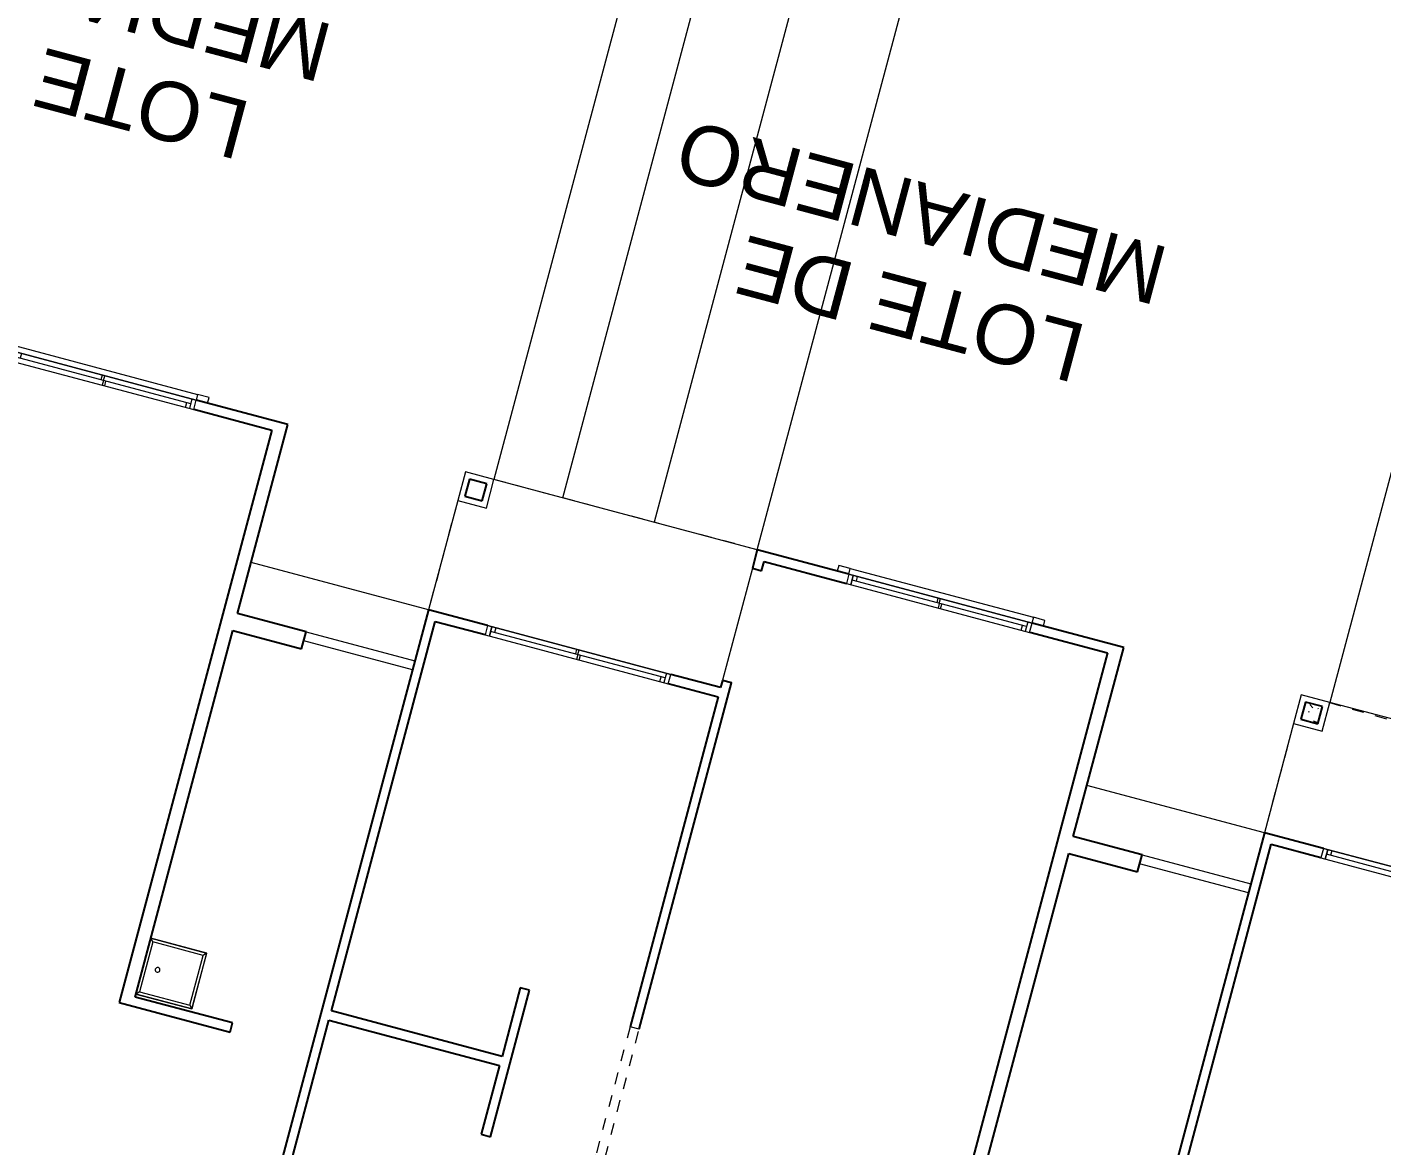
# Model space of a CAD drawing. Header units: metres. Extents: x 689715 to 690980, y 1005284 to 1006835.
# Drawn here: x 690699.13 to 690710.56, y 1005657.06 to 1005666.5 of the extents above; entities that cross this region are included whole.
import ezdxf

# ---------------------------------------------------------------- set-up
doc = ezdxf.new("R2010")
doc.units = ezdxf.units.M
doc.linetypes.add('Dash', pattern=[0.006, 0.003, -0.003])
doc.linetypes.add('Overhead', pattern=[0.00396875, 0.00238125, -0.0015875])
for name, color, linetype, lineweight in [('A-AREA', 250, 'Dash', 9), ('A-COLS', 52, 'Continuous', 9), ('A-DETL-GENF', 92, 'Continuous', 9), ('A-DETL-MEDM', 33, 'Continuous', 18), ('A-FLOR', 250, 'Continuous', 9), ('A-GENM', 13, 'Continuous', 9), ('A-GLAZ', 151, 'Continuous', 9), ('A-WALL', 250, 'Continuous', 9), ('G-ANNO-TEXT', 2, 'Continuous', 9), ('P-SANR-FIXT', 250, 'Continuous', 9), ('X1$0$A-FLOR', 250, 'Continuous', 9), ('X2$0$A-FLOR', 250, 'Continuous', 9)]:
    doc.layers.add(name, color=color, linetype=linetype, lineweight=lineweight)
doc.layers.add('A-BLDG', color=7, linetype='Continuous')
doc.styles.add('ARIAL', font='arial.ttf')

# ---------------------------------------------------------------- blocks, each defined once
blk = doc.blocks.new('Window-Sliding - VENTANA DE 1_60 X 1_20-675561-PLANO CLAVE')
at = {"layer": 'A-GLAZ'}
for p, q in [((0.8003658304546725, 0.03999999999999999), (-0.7996341695453272, 0.03999999999999999)), ((-0.7996341695453272, 0.03999999999999999), (-0.7996341695453272, -0.04254999999902379)), ((-0.7996341695453272, 0.04000000000097636), (0.8003658304546725, 0.04000000000097636)), ((-0.7615341697799087, -0.04254999999902379), (-0.7615341697799087, 0.04000000000097636)), ((-0.7615341697799087, 0.04000000000097636), (-0.7615341697799087, -0.04254999999902379)), ((-0.7266091695452884, 0.04000000000097636), (-0.7266091695452884, -0.001274999999028649)), ((-0.02185916954532734, 0.04000000000097636), (-0.02185916954532734, -0.001274999999028649)), ((0.000365830454672653, -0.001274999999028649), (0.000365830454672653, 0.04000000000097636)), ((0.7622658304671645, 0.04000000000097636), (0.7622658304671645, -0.04254999999902379)), ((0.8003658304546725, -0.04254999999902379), (0.8003658304546725, 0.03999999999999999)), ((-0.7996341695453272, -0.04254999999902379), (0.8003658304546725, -0.04254999999902379)), ((-0.7996341695453272, -0.04254999999902379), (0.8003658304546725, -0.04254999999902379)), ((-0.7996341692992297, -0.04254999999902379), (0.8003658304556447, -0.04254999999902379)), ((0.7622658304671645, -0.001274999999028649), (-0.7615341697799086, -0.001274999999028649)), ((0.000365830454672653, -0.001274999999028649), (0.000365830454672653, -0.04254999999902379)), ((0.02259083045467268, -0.04254999999902379), (0.02259083045467268, -0.001274999999028649)), ((0.7273408304547152, -0.04254999999902379), (0.7273408304547152, -0.001274999999028649))]:
    blk.add_line(p, q, dxfattribs=at)
blk = doc.blocks.new('M_MOLDURA SENCILLA PARA VENTANAS - Type 3-V2-PLANO CLAVE')
at = {"layer": 'A-GENM', "lineweight": 18}
for p, q in [((-0.675000000000009, 0.09000000000000012), (-0.7750000000000079, 0.09000000000000012)), ((-0.7750000000000079, 0.09000000000000012), (-0.7750000000000079, 0.04000000000000011)), ((-0.7750000000000079, 0.04000000000000011), (-0.675000000000009, 0.04000000000000011)), ((-0.675000000000009, 0.04000000000000011), (-0.675000000000009, 0.09000000000000012)), ((1.024999999999992, 0.09000000000000012), (0.9249999999999912, 0.09000000000000012)), ((0.9249999999999912, 0.09000000000000012), (0.9249999999999912, 0.04000000000000011)), ((0.926750023263787, 0.04000000000000011), (1.024999999999992, 0.04000000000000011)), ((1.024999999999992, 0.04000000000000011), (1.024999999999992, 0.09000000000000012))]:
    blk.add_line(p, q, dxfattribs=at)
at = {"layer": 'A-GENM'}
blk.add_line((-0.675000000000008, 0.09000000000000001), (0.924999999999992, 0.09000000000000001), dxfattribs=at)
blk = doc.blocks.new('Sink - Utility - 455 mmx455 mm-688411-PLANO CLAVE')
at = {"layer": 'P-SANR-FIXT'}
for p, q in [((0.494128402543429, 0.2444437499999881), (0.006527169486172977, 0.2444437499999881)), ((0.006527169486180016, 0.2436499999999884), (0.4933346525434293, 0.2436499999999884)), ((0.02936875000000625, 0.2174562499999934), (0.006527169486180016, 0.2436499999999884)), ((0.4933346525434293, 0.2436499999999884), (0.4706312500000136, 0.2174562499999934)), ((0.4933346525434293, 0.2436499999999884), (0.4933346525434293, -0.2436500000000057)), ((0.4941284025434291, -0.2444437500000057), (0.4941284025434291, 0.2444437499999881)), ((0.02936875000000625, 0.2174562499999934), (0.02936875000000625, -0.2174562500000077)), ((0.4706312500000136, 0.2174562499999934), (0.02936875000000625, 0.2174562499999934)), ((0.4706312500000136, -0.2174562500000076), (0.4706312500000136, 0.2174562499999934)), ((0.02936875000000625, -0.2174562500000077), (0.006527169486180016, -0.2436500000000057)), ((0.02936875000000625, -0.2174562500000077), (0.4706312500000136, -0.2174562500000077)), ((0.4706312500000136, -0.2174562500000076), (0.4933346525434293, -0.2436500000000057)), ((0.4933346525434293, -0.2436500000000057), (0.006527169486180016, -0.2436500000000057)), ((0.006527169486171747, -0.2444437500000056), (0.4941284025434291, -0.2444437500000056))]:
    blk.add_line(p, q, dxfattribs=at)
for centre, radius, start, end in [((0.1301750000000063, -9.71852056014801e-15), 0.02000000000000002, 90.00000000000084, 269.9999999999999), ((0.1301750000000063, -9.718520560148014e-15), 0.01999999999999999, 89.99999999999997, 269.9999999999994), ((0.1301750000000063, -9.71852056014801e-15), 0.02, 269.9999999999999, 89.99999999999962), ((0.1301750000000063, -9.718520560148014e-15), 0.01999999999999999, 269.9999999999994, 89.9999999999993)]:
    blk.add_arc(centre, radius, start, end, dxfattribs=at)
blk = doc.blocks.new('M_Opening-Door - 1_12 x 2_21 mm-891659-PLANO CLAVE')
at = {"layer": 'A-DETL-GENF', "linetype": 'Overhead'}
for p, q in [((0.5518113432835852, 0.04000000000000224), (-0.5681886567164147, 0.04000000000000224)), ((-0.5681886567164147, -0.03999999999999618), (0.5518113432835852, -0.03999999999999618))]:
    blk.add_line(p, q, dxfattribs=at)
at = {"layer": 'A-DETL-MEDM'}
for p, q in [((-0.5681886567164147, 0.04000000000000224), (-0.5681886567164147, -0.03999999999999618)), ((0.551811343283585, -0.03999999999999618), (0.551811343283585, 0.04000000000000224))]:
    blk.add_line(p, q, dxfattribs=at)
blk = doc.blocks.new('M_Rectangular Column - 25X25-664251-PLANO CLAVE')
at = {"layer": 'A-COLS'}
for p, q in [((0.1250000000000005, 0.1250000000000036), (-0.1249999999999997, 0.1250000000000036)), ((-0.1249999999999997, 0.1250000000000036), (-0.1249999999999997, -0.1249999999999954)), ((0.1250000000000005, -0.1249999999999954), (0.1250000000000005, 0.1250000000000036)), ((-0.1249999999999997, -0.1249999999999954), (0.1250000000000005, -0.1249999999999954))]:
    blk.add_line(p, q, dxfattribs=at)
blk = doc.blocks.new('FRESNO B')
at = {"layer": 'A-AREA', "color": 141}
for p, q in [((7.300000000000029, 5.250000000000014), (7.300000000000029, 6.204096295797683)), ((4.749999999999904, 5.000000000000014), (7.050000000000193, 5.000000000000014))]:
    blk.add_line(p, q, dxfattribs=at)
at = {"layer": 'A-COLS', "color": 141, "lineweight": 25}
for p, q in [((7.250000000000195, 5.200000000000031), (7.100000000000197, 5.200000000000031)), ((7.100000000000197, 5.200000000000031), (7.100000000000197, 5.050000000000026)), ((7.250000000000195, 5.050000000000026), (7.250000000000195, 5.200000000000031)), ((7.100000000000197, 5.050000000000026), (7.250000000000195, 5.050000000000026))]:
    blk.add_line(p, q, dxfattribs=at)
at = {"layer": 'A-FLOR', "color": 141}
for p, q in [((-1.953992523340276e-13, 6.730000000000018), (0.9499999999999424, 6.730000000000004)), ((0.9499999999999424, 6.65000000000002), (-7.460698725481052e-14, 6.65000000000002)), ((-8.881784197001252e-14, 5.249999999999986), (-8.881784197001252e-14, 6.204096295797726)), ((-7.460698725481052e-14, 6.204096295797697), (1.549999999999887, 6.204096295797697)), ((7.300000000000029, 5.250000000000014), (7.300000000000029, 6.204096295797683)), ((4.749999999999897, 6.140048147898852), (4.669999999999934, 6.140048147898852)), ((4.749999999999897, 5.162048147898858), (4.749999999999897, 6.140048147898852)), ((4.749999999999904, 5.000000000000028), (7.050000000000193, 5.000000000000028))]:
    blk.add_line(p, q, dxfattribs=at)
at = {"layer": 'A-WALL', "color": 141, "lineweight": 25}
for p, q in [((7.220000000000038, 13.17000000000003), (7.220000000000031, 9.766811193653396)), ((-7.460698725481052e-14, 6.204096295797697), (-6.750155989720952e-14, 12.53000000000002)), ((7.300000000000029, 6.204096295797683), (7.300000000000043, 12.52999999999977)), ((5.729999999999965, 10.36681119365342), (5.649999999999924, 10.36681119365342)), ((5.649999999999924, 10.36681119365342), (5.649999999999959, 9.086811193653418)), ((5.729999999999965, 9.766811193653396), (5.729999999999965, 10.36681119365342)), ((1.669999999999892, 10.08000000000003), (0.6999999999999922, 10.08000000000003)), ((0.6999999999999922, 10.08000000000003), (0.6999999999999922, 10.00000000000003)), ((1.669999999999892, 5.080000000000027), (1.669999999999892, 10.08000000000003)), ((0.6999999999999922, 10.00000000000003), (1.549999999999894, 10.00000000000003)), ((1.549999999999894, 10.00000000000003), (1.549999999999887, 6.800000000000026)), ((7.220000000000038, 9.766811193653396), (5.729999999999965, 9.766811193653396)), ((5.729999999999958, 9.086811193653418), (5.729999999999965, 9.686811193653412)), ((5.729999999999965, 9.686811193653412), (7.220000000000031, 9.686811193653398)), ((7.220000000000031, 9.686811193653398), (7.220000000000031, 6.284096295797681)), ((4.669999999999913, 9.166811193653416), (4.669999999999906, 6.142048147898862)), ((4.749999999999904, 6.284096295797681), (4.749999999999911, 9.166811193653416)), ((5.649999999999959, 9.086811193653418), (5.729999999999958, 9.086811193653418)), ((1.549999999999887, 6.800000000000026), (0.9499999999999424, 6.800000000000026)), ((0.9499999999999424, 6.800000000000026), (0.9499999999999424, 6.65000000000002)), ((0.9499999999999424, 6.65000000000002), (1.549999999999887, 6.65000000000002)), ((1.549999999999887, 6.65000000000002), (1.549999999999887, 5.000000000000014)), ((5.184999999999992, 6.284096295797681), (4.749999999999904, 6.284096295797681)), ((4.749999999999904, 6.204096295797697), (5.184999999999992, 6.204096295797697)), ((4.749999999999904, 6.142048147898862), (4.749999999999904, 6.204096295797697)), ((7.220000000000031, 6.284096295797681), (6.784999999999986, 6.284096295797681)), ((6.784999999999986, 6.204096295797683), (7.300000000000029, 6.204096295797683)), ((4.669999999999906, 6.142048147898862), (4.749999999999904, 6.142048147898862)), ((4.669999999999906, 5.162048147898858), (4.669999999999906, 5.080000000000027)), ((4.749999999999904, 5.162048147898858), (4.669999999999906, 5.162048147898858)), ((4.749999999999904, 5.000000000000014), (4.749999999999904, 5.162048147898858)), ((2.349999999999884, 5.080000000000027), (1.669999999999892, 5.080000000000027)), ((4.669999999999906, 5.080000000000027), (3.949999999999886, 5.080000000000027)), ((1.549999999999887, 5.000000000000014), (2.349999999999884, 5.000000000000014)), ((3.949999999999886, 5.000000000000014), (4.749999999999904, 5.000000000000014))]:
    blk.add_line(p, q, dxfattribs=at)
at = {"layer": 'X2$0$A-FLOR', "color": 141}
for p, q in [((4.749999999999908, 5.000000000000014), (4.749999999999908, -1.4210854715202e-14)), ((5.649999999999949, -1.4210854715202e-14), (5.649999999999949, 5.000000000000014)), ((6.450000000000038, 5.000000000000014), (6.450000000000038, -1.4210854715202e-14)), ((7.050000000000033, -1.4210854715202e-14), (7.050000000000033, 5.000000000000014))]:
    blk.add_line(p, q, dxfattribs=at)
at = {"layer": 'A-COLS', "color": 141}
blk.add_blockref('M_Rectangular Column - 25X25-664251-PLANO CLAVE', (7.175000000000193, 5.125000000000014), dxfattribs=at)
at = {"layer": 'A-GENM', "color": 141}
for name, p, rotation in [('M_Opening-Door - 1_12 x 2_21 mm-891659-PLANO CLAVE', (4.709999999999912, 9.734999850369832), 89.99999999999993), ('M_MOLDURA SENCILLA PARA VENTANAS - Type 3-V2-PLANO CLAVE', (3.27675002326367, 5.04000000000002), 180)]:
    blk.add_blockref(name, p, dxfattribs=dict(at, rotation=rotation))
at = {"layer": 'A-GLAZ', "color": 141, "rotation": 180}
for p in [(5.985365830454658, 6.244096295797689), (3.150365830454557, 5.04000000000002)]:
    blk.add_blockref('Window-Sliding - VENTANA DE 1_60 X 1_20-675561-PLANO CLAVE', p, dxfattribs=at)
at = {"layer": 'P-SANR-FIXT', "color": 141, "rotation": 180}
blk.add_blockref('Sink - Utility - 455 mmx455 mm-688411-PLANO CLAVE', (1.556527169486078, 9.730000000000032), dxfattribs=at)
at = {"layer": 'G-ANNO-TEXT', "color": 141, "char_height": 0.5, "attachment_point": 1, "style": 'ARIAL'}
for s, insert, width in [('LOTE DE ', (2.534416308166673, 2.953583899203593), 3.142615), ('MEDIANERO', (2.031707974833342, 2.143297440870256), 4.168774999999999)]:
    blk.add_mtext(s, dxfattribs=dict(at, insert=insert, width=width))
blk = doc.blocks.new('FRESNO A')
at = {"layer": 'A-COLS'}
h = blk.add_hatch(dxfattribs=at)
h.set_pattern_fill('FP_2', color=141, style=0, pattern_type=2)
h.set_pattern_definition([(49.99999999999999, (-60.87647028818293, 7.224945734754492), (0.4556770199074901, -0.04034170953528002), [0.048, -0.524]), (355, (-60.87647028818293, 7.224945734754492), (-0.08772022844793115, 0.4774622095213848), [0.038, -0.419]), (100.451, (-60.83847028818293, 7.221945734754492), (0.3676563626281205, 0.4379563894031687), [0.04, -0.445]), (46.184, (-60.87647028818293, 7.351945734754494), (0.6776120746636465, -0.1055219231725278), [0.071, -0.7859999999999999]), (96.63599999999998, (-60.82047028818293, 7.342945734754494), (0.5934750727977501, 0.618727999986832), [0.06099999999999998, -0.6679999999999996]), (351.184, (-60.87647028818293, 7.351945734754494), (0.5937771062446777, 0.6183015025856697), [0.057, -0.629]), (21, (-60.81347028818293, 7.319945734754491), (0.3789860528217545, -0.256200257155582), [0.048, -0.524]), (326, (-60.81347028818293, 7.319945734754491), (0.1547564319647091, 0.4601254685034858), [0.038, -0.419]), (71.45100000000001, (-60.78147028818293, 7.29894573475449), (0.5338849710407494, 0.2048019474927379), [0.04, -0.445]), (37.50000000000001, (-60.87647028818293, 7.224945734754492), (0.007874588010895286, 0.2114993873836487), [0.008, -0.406, 0.008, -0.417, -0.421]), (37.50000000000001, (-60.87647028818293, 7.224945734754492), (0.007874588010895286, 0.2114993873836487), [-0.8390000000000001, 0.008, -0.412]), (7.499999999999999, (-60.87647028818293, 7.224945734754492), (0.1666766369180628, 0.2509021695914251), [0.008, -0.234, 0.008, -0.396, -0.16]), (7.499999999999999, (-60.87647028818293, 7.224945734754492), (0.1666766369180628, 0.2509021695914251), [-0.647, 0.008, -0.152]), (327.5, (-61.01847028818293, 7.224945734754492), (0.3392980184879484, -0.01458953906577559), [0.008, -0.15, 0.008, -0.487, -0.657]), (327.5, (-61.01847028818293, 7.224945734754492), (0.3392980184879484, -0.01458953906577559), [-0.654, 0.008, -0.649]), (317.5, (-61.08147028818293, 7.224945734754492), (0.3702240791281796, 0.06358562128100498), [0.008, -0.198, 0.008, -0.321, -0.467]), (317.5, (-61.08147028818293, 7.224945734754492), (0.3702240791281796, 0.06358562128100498), [-0.535, 0.008, -0.458])])
h.paths.add_polyline_path([(7.100000000000065, 5.050000000000033), (7.250000000000085, 5.050000000000033), (7.250000000000085, 5.200000000000031), (7.100000000000065, 5.200000000000031), (7.100000000000065, 5.05739130434803)], flags=0)
at = {"layer": 'A-AREA', "color": 141}
for p, q in [((7.299999999999997, 5.250000000000036), (7.299999999999997, 6.204096295797761)), ((4.749999999999915, 5.039382239382341), (7.049999999999997, 5.003861003861097))]:
    blk.add_line(p, q, dxfattribs=at)
at = {"layer": 'A-COLS', "color": 141, "lineweight": 25}
for p, q in [((7.25, 5.200000000000038), (7.099999999999994, 5.200000000000038)), ((7.099999999999994, 5.200000000000038), (7.099999999999994, 5.050000000000033)), ((7.25, 5.050000000000033), (7.25, 5.200000000000038)), ((7.099999999999994, 5.050000000000033), (7.25, 5.050000000000033))]:
    blk.add_line(p, q, dxfattribs=at)
at = {"layer": 'A-FLOR', "color": 141}
for p, q in [((7.299999999999898, 5.250000000000036), (7.299999999999898, 6.204096295797775)), ((4.749999999999915, 5.000000000000099), (7.049999999999997, 5.000000000000099))]:
    blk.add_line(p, q, dxfattribs=at)
at = {"layer": 'A-WALL', "color": 141, "lineweight": 25}
for p, q in [((7.299999999999912, 6.204096295797761), (7.299999999999912, 12.53000000000015)), ((7.219999999999914, 9.686811193653476), (7.219999999999914, 6.28409629579776)), ((7.219999999999914, 6.28409629579776), (6.784999999999926, 6.28409629579776)), ((6.784999999999926, 6.204096295797761), (7.299999999999912, 6.204096295797761))]:
    blk.add_line(p, q, dxfattribs=at)
at = {"layer": 'X1$0$A-FLOR', "color": 141}
blk.add_line((7.049999999999983, -7.105427357601002e-15), (7.049999999999983, 5.000000000000014), dxfattribs=at)
at = {"layer": 'A-COLS', "color": 141}
blk.add_blockref('M_Rectangular Column - 25X25-664251-PLANO CLAVE', (7.174999999999997, 5.125000000000028), dxfattribs=at)
at = {"layer": 'A-GLAZ', "color": 141, "rotation": 180}
blk.add_blockref('Window-Sliding - VENTANA DE 1_60 X 1_20-675561-PLANO CLAVE', (5.985365830454597, 6.24409629579776), dxfattribs=at)

msp = doc.modelspace()

# ---------------------------------------------------------------- block references
at = {"layer": 'A-BLDG'}
for name, p, rotation in [('FRESNO B', (690704.1142355024, 1005667.576799234), 165.0663971945302), ('FRESNO B', (690711.1676671967, 1005665.695549294), 165.0663971945302), ('FRESNO A', (690718.2210988913, 1005663.814299355), 165.066691336882)]:
    msp.add_blockref(name, p, dxfattribs=dict(at, rotation=rotation))

doc.saveas('drawing.dxf')
